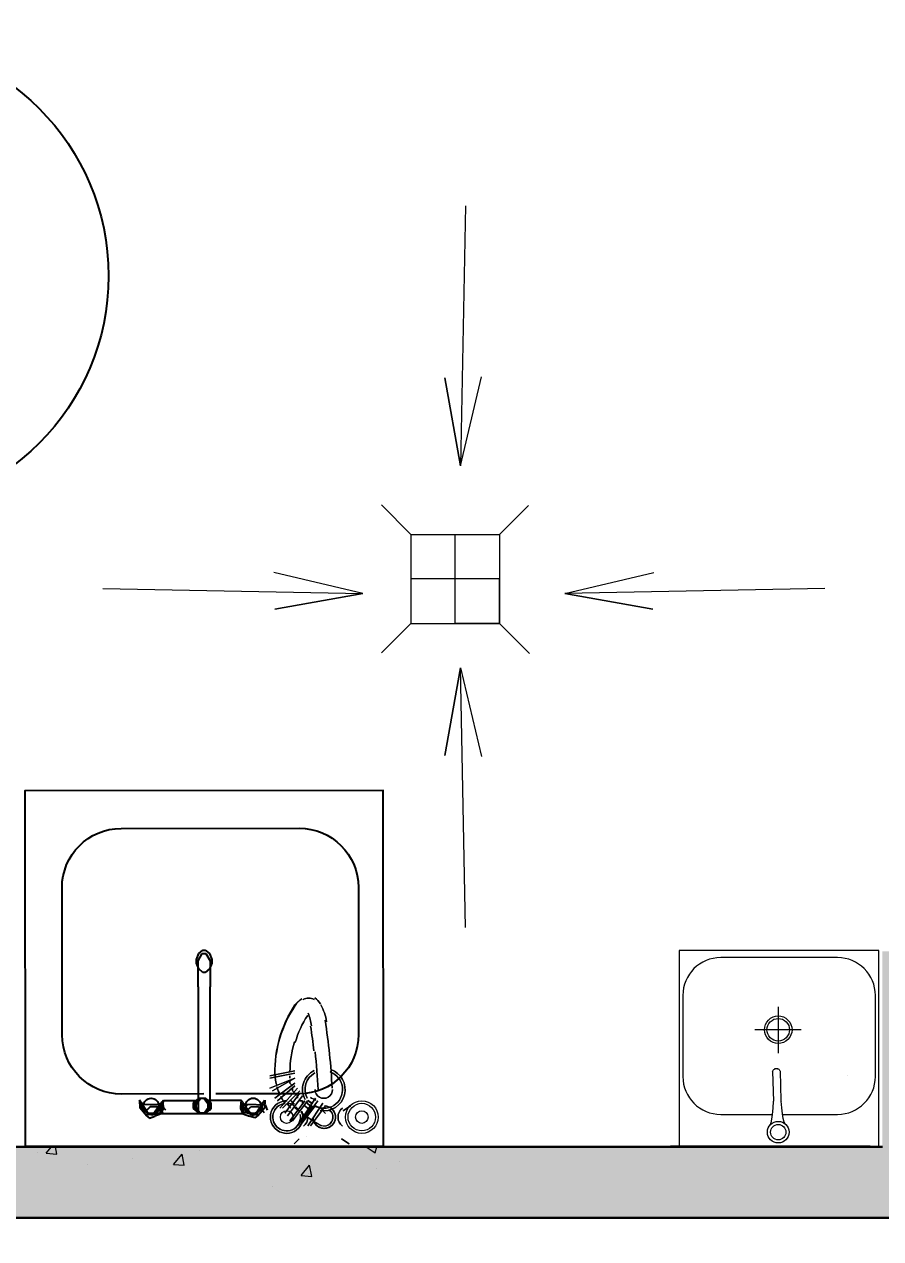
# Model space of a CAD drawing. Header units: millimetres. Extents: x -391859 to 9713180, y -178574 to 166066.
# Drawn here: x -214470 to -213024, y 115637 to 117689 of the extents above; entities that cross this region are included whole.
import ezdxf
from ezdxf import colors
from ezdxf.entities.mleader import LeaderData, LeaderLine
from ezdxf.enums import TextEntityAlignment as Align
from ezdxf.math import Vec2, Vec3

# ---------------------------------------------------------------- set-up
doc = ezdxf.new("R2010")
doc.units = ezdxf.units.MM
doc.header["$MEASUREMENT"] = 0
doc.layers.get('0').update_dxf_attribs({"lineweight": 9})
for name, color, linetype, lineweight in [('_АР ТЕКСТ', 7, 'Continuous', 25), ('АР_Маркер экспликации', 7, 'Continuous', 13), ('АР_Номер помещения', 7, 'Continuous', 25), ('АР_Отметки', 7, 'Continuous', 15), ('АР_Перегородки газоблок', 7, 'Continuous', 30), ('АР_Перегородки газоблок_Штрих', 7, 'Continuous', 5), ('АР_Помещения_площадь', 7, 'Continuous', 9), ('АР_тонкая линия', 7, 'Continuous', 0), ('ТХ_пищеблок', 7, 'Continuous', 20)]:
    doc.layers.add(name, color=color, linetype=linetype, lineweight=lineweight)
doc.layers.add('ТХ_ВК_оборуд.ТХ', color=7, linetype='Continuous')
doc.layers.add('ТХ_ВК_трапы', color=7, linetype='Continuous')
doc.styles.add('ISOCPEUR', font='isocpeur.ttf', dxfattribs={"width": 0.7})
doc.styles.get("Standard").update_dxf_attribs({"font": 'isocpeur.ttf'})

# ---------------------------------------------------------------- blocks, each defined once
blk = doc.blocks.new('*U52')
at = {"layer": 'АР_Номер помещения', "color": 7}
blk.add_circle((2520.3, -1416.1), 400, dxfattribs=at)
at = {"layer": 'АР_Помещения_площадь', "color": 7}
blk.add_line((1394.2, -2700.6), (971.9, -2700.6), dxfattribs=at)
at = {"color": 7, "style": 'ISOCPEUR', "width": 0.7, "flags": 1}
blk.add_attdef('КАТЕГОРИЯ', (-499.2, -2092.2), '', height=250, dxfattribs=at)
at = {"layer": 'АР_Номер помещения', "color": 7, "style": 'ISOCPEUR', "width": 0.7}
blk.add_attdef('НОМЕР_ПОМЕЩЕНИЯ', text='', height=300, dxfattribs=at).set_placement((2520.3, -1416.1), align=Align.MIDDLE_CENTER)
at = {"layer": 'АР_Помещения_площадь', "color": 7, "lineweight": 30, "width": 0.7, "flags": 104}
blk.add_attdef('ИМЯ_ПОМЕЩЕНИЯ', text='', height=100, dxfattribs=at).set_placement((157.6, 1217.1), align=Align.MIDDLE_CENTER)
at = {"layer": 'АР_Помещения_площадь', "color": 7, "style": 'ISOCPEUR', "width": 0.7}
blk.add_attdef('ПЛОЩАДЬ_ПОМЕЩЕНИЯ', text='', height=200, dxfattribs=at).set_placement((1399.1, -2454.1), align=Align.MIDDLE_RIGHT)
blk = doc.blocks.new('_DotSmall')
at = {"color": 0, "linetype": 'ByBlock', "const_width": 0.5}
blk.add_lwpolyline([(-0.0625, 0, 1), (0.0625, 0, 1)], format="xyb", close=True, dxfattribs=at)
blk = doc.blocks.new('Трап ТХ')
at = {"layer": 'ТХ_ВК_трапы', "lineweight": 0}
for p, q in [((305243.2, -196674.3), (305292.9, -196724.5)), ((305491.2, -196675.5), (305442.2, -196724.5)), ((305292.9, -196724.5), (305292.9, -196874.5)), ((305292.9, -196724.5), (305442.2, -196724.5)), ((305367.6, -196874.5), (305367.6, -196724.5)), ((305442.2, -196724.5), (305442.2, -196874.5)), ((305442.2, -196799.5), (305292.9, -196799.5)), ((305442.2, -196874.5), (305442.2, -196799.5)), ((305243.2, -196924.3), (305292.9, -196874.5)), ((305292.9, -196874.5), (305442.2, -196874.5)), ((305442.2, -196874.5), (305367.6, -196874.5)), ((305493.2, -196925.5), (305442.2, -196874.5))]:
    blk.add_line(p, q, dxfattribs=at)
blk = doc.blocks.new('A$C6f2de472')
at = {"layer": 'АР_тонкая линия', "ltscale": 100}
for p, q in [((54.6, -68.5), (54.6, -734.3)), ((54.6, -734.3), (9.6, -509.7)), ((9.6, -509.7), (54.6, -734.3)), ((54.6, -734.3), (103.6, -505.6))]:
    blk.add_line(p, q, dxfattribs=at)

msp = doc.modelspace()

# ---------------------------------------------------------------- hatches: boundary and pattern name
at = {"layer": 'АР_Перегородки газоблок_Штрих', "ltscale": 100}
h = msp.add_hatch(dxfattribs=at)
h.set_pattern_fill('AR-CONC', color=256, scale=30)
h.set_pattern_definition([(50, (0, 0), (215.17805, -18.82564), [22.5, -247.5]), (355, (0, 0), (-41.6254, 225.65764), [18, -198]), (100.45144, (17.93, -1.57), (173.55265, 206.832), [19.12206, -210.34263]), (46.1842, (0, 60), (320.1724, -49.65578), [33.75, -371.25]), (96.63564, (26.68, 55.86), (280.3986, 292.23558), [28.6831, -315.51413]), (351.18416, (0, 60), (280.3986, 292.2356), [27, -297]), (21, (30, 45), (179.07212, -120.78567), [22.5, -247.5]), (326, (30, 45), (72.9946, 217.54501), [18, -198]), (71.45144, (44.92, 34.93), (252.06671, 96.75935), [19.12206, -210.34263]), (37.5, (0, 0), (3.647957, 99.868156), [0, -195.6, 0, -201, 0, -198.75]), (7.5, (0, 0), (78.92086, 118.323514), [0, -114.6, 0, -191.1, 0, -75.75]), (327.5, (-66.9, 0), (160.14673, -6.766462), [0, -75, 0, -234, 0, -310.5]), (317.5, (-96.9, 0), (174.95585, 30.031495), [0, -97.5, 0, -155.4, 0, -220.5])])
h.paths.add_polyline_path([(-212900.818, 116002.265), (-212785.354, 116002.265), (-212785.354, 116122.265), (-213020.818, 116122.265), (-213020.818, 115791.954), (-217983.915, 115791.924), (-217983.915, 115671.924), (-212900.818, 115671.954)])

# ---------------------------------------------------------------- linework, layer by layer
at = {"layer": 'АР_Перегородки газоблок', "ltscale": 100}
for p, q in [((-217983.915, 115791.924), (-213020.818, 115791.954)), ((-217983.914, 115671.924), (-212900.818, 115671.954))]:
    msp.add_line(p, q, dxfattribs=at)
at = {"layer": 'АР_Перегородки газоблок_Штрих', "linetype": 'Continuous', "ltscale": 100}
for p, q in [((-213079.506, 115912.02), (-213079.506, 115912.02)), ((-214432.686, 115781.373), (-214423.815, 115791.945)), ((-214414.752, 115779.807), (-214416.991, 115791.945)), ((-214173.664, 115786.638), (-214173.664, 115786.638)), ((-213971.303, 115791.609), (-213971.303, 115791.609)), ((-213892.371, 115791.948), (-213877.505, 115781.921)), ((-213877.502, 115781.921), (-213874.138, 115791.948)), ((-214448.086, 115783.412), (-214448.086, 115783.412)), ((-214432.686, 115781.373), (-214414.754, 115779.804)), ((-214287.284, 115771.68), (-214287.284, 115771.68)), ((-214217.508, 115762.547), (-214203.045, 115779.783)), ((-214199.574, 115760.981), (-214203.043, 115779.786)), ((-213836.324, 115767.489), (-213836.324, 115767.489)), ((-214362.386, 115761.792), (-214362.386, 115761.792)), ((-214217.508, 115762.547), (-214199.576, 115760.978)), ((-214002.33, 115743.722), (-213987.867, 115760.958)), ((-213990.355, 115746.366), (-213990.355, 115746.366)), ((-213984.396, 115742.155), (-213987.865, 115760.96)), ((-213875.746, 115755.294), (-213875.746, 115755.294)), ((-214050.702, 115725.263), (-214050.702, 115725.263)), ((-214002.33, 115743.722), (-213984.398, 115742.153))]:
    msp.add_line(p, q, dxfattribs=at)
at = {"layer": 'ТХ_пищеблок', "linetype": 'ByBlock', "lineweight": -2, "ltscale": 100}
for p, q in [((-214179.063, 116108.639, 0), (-214175.072, 116118.643, 0)), ((-214176.061, 116106.642, 0), (-214169.072, 116118.648, 0)), ((-214175.072, 116118.643, 0), (-214168.077, 116124.649, 0)), ((-214169.072, 116118.648, 0), (-214163.072, 116118.653, 0)), ((-214168.077, 116124.649, 0), (-214164.077, 116124.652, 0)), ((-214164.077, 116124.652, 0), (-214157.072, 116118.658, 0)), ((-214163.072, 116118.653, 0), (-214156.061, 116106.659, 0)), ((-214157.072, 116118.658, 0), (-214153.063, 116108.662, 0)), ((-214179.058, 116102.639, 0), (-214179.063, 116108.639, 0)), ((-214175.049, 116092.643, 0), (-214179.058, 116102.639, 0)), ((-214176.023, 116062.642, 0), (-214176.061, 116106.642, 0)), ((-214153.058, 116102.662, 0), (-214157.049, 116092.658, 0)), ((-214156.061, 116106.659, 0), (-214156.023, 116062.659, 0)), ((-214153.063, 116108.662, 0), (-214153.058, 116102.662, 0)), ((-214168.044, 116086.649, 0), (-214175.049, 116092.643, 0)), ((-214164.044, 116086.652, 0), (-214168.044, 116086.649, 0)), ((-214157.049, 116092.658, 0), (-214164.044, 116086.652, 0)), ((-214176.023, 116062.642, 0), (-214175.839, 115853.671, 0)), ((-214155.839, 115853.621, 0), (-214156.023, 116062.659, 0)), ((-214259.352, 115846.826, 0), (-214275.307, 115870.856, 0)), ((-214275.307, 115870.856, 0), (-214274.331, 115857.854, 0)), ((-214259.352, 115846.826, 0), (-214275.307, 115870.856, 0)), ((-214237.313, 115867.786, 0), (-214234.307, 115870.78, 0)), ((-214237.313, 115867.786, 0), (-214234.307, 115870.78, 0)), ((-214234.307, 115870.78, 0), (-214235.313, 115867.782, 0)), ((-214234.307, 115870.78, 0), (-214235.313, 115867.782, 0)), ((-214234.415, 115870.457, 0), (-214179.299, 115870.505, 0)), ((-214175.302, 115873.67, 0), (-214184.315, 115866.687, 0)), ((-214175.302, 115873.67, 0), (-214184.315, 115866.687, 0)), ((-214174.302, 115873.669, 0), (-214181.315, 115866.682, 0)), ((-214174.302, 115873.669, 0), (-214181.315, 115866.682, 0)), ((-214179.389, 115864.456, 0), (-214172.37, 115873.649, 0)), ((-214163.302, 115873.648, 0), (-214175.302, 115873.67, 0)), ((-214163.302, 115873.648, 0), (-214175.302, 115873.67, 0)), ((-214159.335, 115864.474, 0), (-214166.37, 115873.654, 0)), ((-214157.315, 115866.637, 0), (-214164.302, 115873.65, 0)), ((-214157.315, 115866.637, 0), (-214164.302, 115873.65, 0)), ((-214154.315, 115866.632, 0), (-214163.302, 115873.648, 0)), ((-214154.315, 115866.632, 0), (-214163.302, 115873.648, 0)), ((-214104.182, 115870.571, 0), (-214159.299, 115870.523, 0)), ((-214104.291, 115870.894, 0), (-214103.28, 115867.898, 0)), ((-214101.28, 115867.905, 0), (-214104.291, 115870.894, 0)), ((-214104.291, 115870.894, 0), (-214103.28, 115867.898, 0)), ((-214101.28, 115867.905, 0), (-214104.291, 115870.894, 0)), ((-214079.205, 115846.985, 0), (-214063.292, 115871.042, 0)), ((-214079.205, 115846.985, 0), (-214063.292, 115871.042, 0)), ((-214063.292, 115871.042, 0), (-214064.245, 115858.039, 0)), ((-214263.355, 115844.834, 0), (-214274.331, 115857.854, 0)), ((-214263.355, 115844.834, 0), (-214274.331, 115857.854, 0)), ((-214268.83, 115862.949, 0), (-214271.847, 115853.954, 0)), ((-214268.83, 115862.949, 0), (-214271.847, 115853.954, 0)), ((-214270.333, 115856.847, 0), (-214270.315, 115866.847, 0)), ((-214270.333, 115856.847, 0), (-214270.315, 115866.847, 0)), ((-214270.333, 115856.847, 0), (-214260.35, 115847.828, 0)), ((-214270.333, 115856.847, 0), (-214260.35, 115847.828, 0)), ((-214238.828, 115863.893, 0), (-214268.83, 115862.949, 0)), ((-214238.828, 115863.893, 0), (-214268.83, 115862.949, 0)), ((-214256.836, 115859.926, 0), (-214266.854, 115849.945, 0)), ((-214256.836, 115859.926, 0), (-214266.854, 115849.945, 0)), ((-214263.355, 115844.834, 0), (-214261.35, 115847.83, 0)), ((-214263.355, 115844.834, 0), (-214261.35, 115847.83, 0)), ((-214261.35, 115847.83, 0), (-214259.352, 115846.826, 0)), ((-214261.35, 115847.83, 0), (-214259.352, 115846.826, 0)), ((-214260.35, 115847.828, 0), (-214248.35, 115847.806, 0)), ((-214260.35, 115847.828, 0), (-214248.35, 115847.806, 0)), ((-214244.836, 115859.904, 0), (-214256.836, 115859.926, 0)), ((-214244.836, 115859.904, 0), (-214256.836, 115859.926, 0)), ((-214252.354, 115845.813, 0), (-214251.35, 115847.812, 0)), ((-214252.354, 115845.813, 0), (-214251.35, 115847.812, 0)), ((-214237.313, 115867.786, 0), (-214251.35, 115847.812, 0)), ((-214237.313, 115867.786, 0), (-214251.35, 115847.812, 0)), ((-214251.35, 115847.812, 0), (-214240.346, 115849.791, 0)), ((-214251.35, 115847.812, 0), (-214240.346, 115849.791, 0)), ((-214238.35, 115847.787, 0), (-214249.357, 115843.808, 0)), ((-214238.35, 115847.787, 0), (-214249.357, 115843.808, 0)), ((-214248.35, 115847.806, 0), (-214238.333, 115856.787, 0)), ((-214248.35, 115847.806, 0), (-214238.333, 115856.787, 0)), ((-214234.854, 115849.885, 0), (-214244.836, 115859.904, 0)), ((-214234.854, 115849.885, 0), (-214244.836, 115859.904, 0)), ((-214240.346, 115849.791, 0), (-214235.329, 115858.782, 0)), ((-214240.346, 115849.791, 0), (-214235.329, 115858.782, 0)), ((-214230.847, 115853.878, 0), (-214238.828, 115863.893, 0)), ((-214230.847, 115853.878, 0), (-214238.828, 115863.893, 0)), ((-214238.35, 115847.787, 0), (-214234.333, 115856.78, 0)), ((-214238.35, 115847.787, 0), (-214234.333, 115856.78, 0)), ((-214100.208, 115847.909, 0), (-214238.35, 115847.787, 0)), ((-214238.333, 115856.787, 0), (-214238.315, 115866.787, 0)), ((-214238.333, 115856.787, 0), (-214238.315, 115866.787, 0)), ((-214235.329, 115858.782, 0), (-214237.313, 115867.786, 0)), ((-214235.329, 115858.782, 0), (-214237.313, 115867.786, 0)), ((-214234.333, 115856.78, 0), (-214235.313, 115867.782, 0)), ((-214234.333, 115856.78, 0), (-214235.313, 115867.782, 0)), ((-214184.315, 115866.687, 0), (-214184.333, 115856.687, 0)), ((-214184.315, 115866.687, 0), (-214184.333, 115856.687, 0)), ((-214184.333, 115856.687, 0), (-214175.346, 115849.671, 0)), ((-214184.333, 115856.687, 0), (-214175.346, 115849.671, 0)), ((-214181.315, 115866.682, 0), (-214181.335, 115855.682, 0)), ((-214181.315, 115866.682, 0), (-214181.335, 115855.682, 0)), ((-214181.335, 115855.682, 0), (-214174.348, 115848.669, 0)), ((-214181.335, 115855.682, 0), (-214174.348, 115848.669, 0)), ((-214179.384, 115858.623, 0), (-214179.389, 115864.456, 0)), ((-214179.33, 115858.678, 0), (-214172.348, 115848.665, 0)), ((-214179.33, 115858.678, 0), (-214172.348, 115848.665, 0)), ((-214175.346, 115849.671, 0), (-214163.346, 115849.648, 0)), ((-214175.346, 115849.671, 0), (-214163.346, 115849.648, 0)), ((-214174.348, 115848.669, 0), (-214164.348, 115848.65, 0)), ((-214174.348, 115848.669, 0), (-214164.348, 115848.65, 0)), ((-214166.348, 115848.654, 0), (-214159.33, 115858.641, 0)), ((-214166.348, 115848.654, 0), (-214159.33, 115858.641, 0)), ((-214164.348, 115848.65, 0), (-214157.335, 115855.637, 0)), ((-214164.348, 115848.65, 0), (-214157.335, 115855.637, 0)), ((-214163.346, 115849.648, 0), (-214154.333, 115856.632, 0)), ((-214163.346, 115849.648, 0), (-214154.333, 115856.632, 0)), ((-214159.33, 115858.641, 0), (-214159.335, 115864.474, 0)), ((-214157.335, 115855.637, 0), (-214157.315, 115866.637, 0)), ((-214157.335, 115855.637, 0), (-214157.315, 115866.637, 0)), ((-214154.333, 115856.632, 0), (-214154.315, 115866.632, 0)), ((-214154.333, 115856.632, 0), (-214154.315, 115866.632, 0)), ((-214104.241, 115856.894, 0), (-214103.28, 115867.898, 0)), ((-214104.241, 115856.894, 0), (-214103.28, 115867.898, 0)), ((-214100.208, 115847.909, 0), (-214104.241, 115856.894, 0)), ((-214100.208, 115847.909, 0), (-214104.241, 115856.894, 0)), ((-214103.248, 115858.898, 0), (-214101.28, 115867.905, 0)), ((-214103.248, 115858.898, 0), (-214101.28, 115867.905, 0)), ((-214098.215, 115849.916, 0), (-214103.248, 115858.898, 0)), ((-214098.215, 115849.916, 0), (-214103.248, 115858.898, 0)), ((-214101.28, 115867.905, 0), (-214087.208, 115847.956, 0)), ((-214101.28, 115867.905, 0), (-214087.208, 115847.956, 0)), ((-214100.831, 115853.992, 0), (-214092.867, 115864.021, 0)), ((-214100.831, 115853.992, 0), (-214092.867, 115864.021, 0)), ((-214100.241, 115856.909, 0), (-214100.277, 115866.909, 0)), ((-214100.241, 115856.909, 0), (-214100.277, 115866.909, 0)), ((-214090.208, 115847.945, 0), (-214100.241, 115856.909, 0)), ((-214090.208, 115847.945, 0), (-214100.241, 115856.909, 0)), ((-214100.208, 115847.909, 0), (-214089.194, 115843.949, 0)), ((-214100.208, 115847.909, 0), (-214089.194, 115843.949, 0)), ((-214087.208, 115847.956, 0), (-214098.215, 115849.916, 0)), ((-214087.208, 115847.956, 0), (-214098.215, 115849.916, 0)), ((-214096.817, 115850.007, 0), (-214086.853, 115860.043, 0)), ((-214096.817, 115850.007, 0), (-214086.853, 115860.043, 0)), ((-214092.867, 115864.021, 0), (-214062.864, 115863.13, 0)), ((-214092.867, 115864.021, 0), (-214062.864, 115863.13, 0)), ((-214078.208, 115847.988, 0), (-214090.208, 115847.945, 0)), ((-214078.208, 115847.988, 0), (-214090.208, 115847.945, 0)), ((-214086.201, 115845.96, 0), (-214087.208, 115847.956, 0)), ((-214086.201, 115845.96, 0), (-214087.208, 115847.956, 0)), ((-214086.853, 115860.043, 0), (-214074.853, 115860.086, 0)), ((-214086.853, 115860.043, 0), (-214074.853, 115860.086, 0)), ((-214077.208, 115847.992, 0), (-214079.205, 115846.985, 0)), ((-214077.208, 115847.992, 0), (-214079.205, 115846.985, 0)), ((-214068.241, 115857.025, 0), (-214078.208, 115847.988, 0)), ((-214068.241, 115857.025, 0), (-214078.208, 115847.988, 0)), ((-214075.197, 115844.999, 0), (-214077.208, 115847.992, 0)), ((-214075.197, 115844.999, 0), (-214077.208, 115847.992, 0)), ((-214075.197, 115844.999, 0), (-214064.245, 115858.039, 0)), ((-214075.197, 115844.999, 0), (-214064.245, 115858.039, 0)), ((-214074.853, 115860.086, 0), (-214064.817, 115850.123, 0)), ((-214074.853, 115860.086, 0), (-214064.817, 115850.123, 0)), ((-214068.241, 115857.025, 0), (-214068.277, 115867.024, 0)), ((-214068.241, 115857.025, 0), (-214068.277, 115867.024, 0)), ((-214062.864, 115863.13, 0), (-214059.831, 115854.141, 0)), ((-214062.864, 115863.13, 0), (-214059.831, 115854.141, 0)), ((-214263.355, 115844.834, 0), (-214258.363, 115840.825, 0)), ((-214263.355, 115844.834, 0), (-214258.363, 115840.825, 0)), ((-214252.354, 115845.813, 0), (-214259.352, 115846.826, 0)), ((-214252.354, 115845.813, 0), (-214259.352, 115846.826, 0)), ((-214258.363, 115840.825, 0), (-214249.357, 115843.808, 0)), ((-214258.363, 115840.825, 0), (-214249.357, 115843.808, 0)), ((-214080.183, 115840.981, 0), (-214089.194, 115843.949, 0)), ((-214080.183, 115840.981, 0), (-214089.194, 115843.949, 0)), ((-214086.201, 115845.96, 0), (-214079.205, 115846.985, 0)), ((-214086.201, 115845.96, 0), (-214079.205, 115846.985, 0)), ((-214075.197, 115844.999, 0), (-214080.183, 115840.981, 0)), ((-214075.197, 115844.999, 0), (-214080.183, 115840.981, 0))]:
    msp.add_line(p, q, dxfattribs=at)
at = {"layer": 'ТХ_пищеблок'}
for p, q in [((-213026.76, 116123.954), (-213363.76, 116123.954)), ((-213363.76, 116123.954), (-213363.76, 115791.954)), ((-213026.76, 115791.954), (-213026.76, 116123.954)), ((-213096.76, 116111.954), (-213293.76, 116111.954)), ((-213357.76, 116047.954), (-213357.76, 115910.954)), ((-213032.76, 115910.954), (-213032.76, 116047.954)), ((-213196.82, 116028.817), (-213196.739, 115950.506)), ((-213158.092, 115990.038), (-213236.405, 115989.957)), ((-213206.27, 115919.554), (-213206.006, 115920.526)), ((-213206.27, 115919.554), (-213206.006, 115920.526)), ((-213206.27, 115919.554), (-213204.94, 115869.166)), ((-213206.27, 115919.554), (-213204.94, 115869.166)), ((-213206.006, 115920.526), (-213205.557, 115921.444)), ((-213205.562, 115921.443), (-213204.91, 115922.32)), ((-213204.91, 115922.32), (-213204.139, 115923.044)), ((-213204.91, 115922.32), (-213204.139, 115923.044)), ((-213204.139, 115923.044), (-213203.239, 115923.639)), ((-213204.139, 115923.044), (-213203.239, 115923.639)), ((-213203.408, 115923.771), (-213202.876, 115924.123)), ((-213203.239, 115923.64), (-213202.219, 115924.097)), ((-213203.239, 115923.64), (-213202.219, 115924.097)), ((-213202.876, 115924.123), (-213202.112, 115924.465)), ((-213202.602, 115924.132), (-213201.539, 115924.417)), ((-213202.602, 115924.132), (-213201.539, 115924.417)), ((-213202.112, 115924.465), (-213201.293, 115924.684)), ((-213201.539, 115924.417), (-213200.437, 115924.534)), ((-213201.539, 115924.417), (-213200.437, 115924.534)), ((-213201.293, 115924.684), (-213200.444, 115924.775)), ((-213200.444, 115924.775), (-213199.592, 115924.733)), ((-213200.437, 115924.534), (-213199.331, 115924.48)), ((-213200.437, 115924.534), (-213199.331, 115924.48)), ((-213199.592, 115924.733), (-213198.761, 115924.561)), ((-213199.331, 115924.48), (-213198.253, 115924.256)), ((-213199.331, 115924.48), (-213198.253, 115924.256)), ((-213198.761, 115924.561), (-213197.978, 115924.263)), ((-213197.978, 115924.263), (-213197.428, 115923.942)), ((-213197.869, 115924.221), (-213196.824, 115923.823)), ((-213197.869, 115924.221), (-213196.824, 115923.823)), ((-213196.824, 115923.822), (-213195.892, 115923.28)), ((-213196.824, 115923.822), (-213195.892, 115923.28)), ((-213195.892, 115923.28), (-213195.081, 115922.601)), ((-213195.892, 115923.28), (-213195.081, 115922.601)), ((-213195.081, 115922.601), (-213194.38, 115921.763)), ((-213194.385, 115921.763), (-213193.884, 115920.872)), ((-213194.385, 115921.763), (-213193.884, 115920.872)), ((-213193.884, 115920.872), (-213193.565, 115919.917)), ((-213193.884, 115920.872), (-213193.565, 115919.917)), ((-213193.565, 115919.917), (-213192.143, 115870.531)), ((-213205.496, 115857.756), (-213204.94, 115869.166)), ((-213192.156, 115870.591), (-213192.143, 115870.531)), ((-213192.143, 115870.531), (-213192.016, 115869.538)), ((-213192.143, 115870.531), (-213192.016, 115869.538)), ((-213190.809, 115858.176), (-213192.016, 115869.535)), ((-213206.486, 115846.768), (-213205.496, 115857.756)), ((-213189.512, 115847.857), (-213190.809, 115858.176)), ((-213188.166, 115839.987), (-213189.522, 115847.933)), ((-213293.76, 115846.954), (-213206.474, 115846.954)), ((-213209.812, 115829.643), (-213208.476, 115833.034)), ((-213208.503, 115832.891), (-213207.381, 115838.834)), ((-213207.381, 115838.834), (-213206.481, 115846.844)), ((-213189.355, 115846.954), (-213096.76, 115846.954)), ((-213186.707, 115834.118), (-213188.166, 115839.987)), ((-213185.215, 115830.95), (-213186.742, 115834.259)), ((-213185.215, 115830.95), (-213186.742, 115834.259)), ((-213378.761, 115793.697), (-213041.761, 115793.697))]:
    msp.add_line(p, q, dxfattribs=at)
at = {"layer": 'ТХ_пищеблок', "linetype": 'ByBlock', "lineweight": -2, "ltscale": 100, "elevation": 0}
msp.add_lwpolyline([(-214468.293, 115793.561), (-213863.293, 115794.093), (-213863.821, 116394.092), (-214468.821, 116393.561), (-214468.293, 115793.561)], dxfattribs=at)
msp.add_lwpolyline([(-214166.373, 115881.555), (-214305.57, 115881.432, -0.41421356), (-214405.658, 115981.344), (-214405.877, 116230.162, -0.41421356), (-214305.965, 116330.25), (-214005.712, 116330.514, -0.41421356), (-213905.624, 116230.602), (-213905.405, 115981.784, -0.41421356), (-214005.317, 115881.696), (-214146.373, 115881.572)], format="xyb", dxfattribs=at)
at = {"layer": 'ТХ_пищеблок', "lineweight": 0, "elevation": 0}
for points in [[(-214012.724, 116032.032, -0.09840242), (-214000.902, 116042.335, 0.09840242), (-214012.173, 116030.938, 0.15388515), (-214046.462, 115915.063, -0.15388515), (-214012.724, 116032.032)], [(-213972.598, 115829.697, -0.01635872), (-213992.218, 115842.653, 0.01635872), (-213971.248, 115829.981, 1.00010927), (-213955.187, 115854.856, -1.00010927), (-213972.598, 115829.697)]]:
    msp.add_lwpolyline(points, format="xyb", dxfattribs=at)
for points in [[(-213979.969, 116040.942, 0.2632025), (-213998.717, 116040.976, -0.2632025)], [(-213969.647, 116033.661, 0.12844582), (-213979.303, 116043.647, -0.12844582)], [(-213991.105, 116014.126, 0.08656164), (-214012.045, 115968.544, -0.08656164)], [(-213984.647, 115996.833, 0.04864184), (-213990.402, 116017.837, -0.04864184)], [(-213959.159, 116003.615, 0.07679291), (-213968.933, 116032.328, -0.07679291)], [(-213980.809, 115954.256, 0.02168797), (-213986.453, 115995.946, -0.02168797)], [(-213950.042, 115891.512, 0.03015253), (-213961.852, 116005.91, -0.03015253)], [(-214013.552, 115969.563, 0.07349664), (-214021.109, 115918.793, -0.07349664)], [(-213973.583, 115888.989, 0.00853105), (-213978.437, 115952.596, -0.00853105)], [(-214046.329, 115913.107, 0.04370781), (-214043.993, 115897.426, -0.04370781)], [(-213980.028, 115921.179, 0.42310274), (-213995.675, 115872.009, -0.42310274)], [(-213978.82, 115917.043, 0.41377937), (-213992.065, 115874.202, -0.41377937)], [(-213980.857, 115862.11, 1.10870739), (-213952.974, 115918.767, -1.10870739)], [(-213969.959, 115853.523, 0.92184374), (-213952.35, 115923.008, -0.92184374)], [(-214043.026, 115893.723, 0.0388219), (-214038.151, 115880.551, -0.0388219)], [(-213978.797, 115888.989, 1.00004927), (-213949.178, 115888.989, -1.00004927)], [(-214025.537, 115869.902, 3.34951428), (-214001.028, 115852.333, -3.34951428)], [(-214036.454, 115877.061, 0.03044554), (-214030.86, 115867.617, -0.03044554)], [(-214020.613, 115871.493, 0.02007072), (-214013.458, 115864.419, -0.02007072)], [(-213993.417, 115868.317, 0.07123573), (-213986.425, 115860.882, -0.07123573)], [(-213990.331, 115871.295, 0.07580068), (-213983.871, 115864.255, -0.07580068)], [(-213986.66, 115875.487, 0.07149662), (-213977.298, 115871.301, -0.07149662)], [(-214029.242, 115865.554, 2.57340025), (-214003.868, 115847.013, -2.57340025)], [(-214026.277, 115865.562, 0.02104874), (-214019.684, 115857.387, -0.02104874)], [(-214014.438, 115862.212, 0.12112211), (-214025.006, 115865.635, -0.12112211)], [(-214013.409, 115858.89, 0.00686651), (-214005.988, 115852.915, -0.00686651)], [(-214005.314, 115851.637, 0.11157132), (-214011.346, 115859.924, -0.11157132)], [(-214002.979, 115850.584, 0.00687827), (-213995.282, 115844.851, -0.00687827)], [(-213981.014, 115835.656, 1.87914847), (-213962.798, 115861.451, -1.87914847)], [(-213980.101, 115833.623, 1.63957321), (-213960.569, 115861.289, -1.63957321)], [(-213932.257, 115857.709, 0.50296208), (-213932.257, 115827.145, -0.50296208)], [(-213998.407, 115827.137, 0.23260256), (-213990.72, 115842.082, -0.23260256)], [(-213982.152, 115840.426, 0.03991135), (-213981.598, 115837.455, -0.03991135)]]:
    msp.add_lwpolyline(points, format="xyb", close=True, dxfattribs=at)
for points in [[(-214012.646, 115920.723), (-214054.958, 115912.26)], [(-214054.958, 115908.029), (-214012.646, 115916.492)], [(-214021.108, 115912.26), (-214021.108, 115908.029)], [(-214012.646, 115908.029), (-214054.958, 115891.104), (-214012.646, 115908.029), (-214050.727, 115886.873)], [(-214012.646, 115899.567), (-214046.495, 115874.18)], [(-214042.264, 115869.949), (-214012.646, 115895.336)], [(-214008.415, 115891.104), (-214038.033, 115857.255)], [(-214021.108, 115903.798), (-214021.108, 115899.567), (-214016.877, 115895.336), (-214021.108, 115899.567)], [(-214016.877, 115891.104), (-214016.877, 115886.873), (-214012.646, 115882.642), (-214008.415, 115878.411), (-214008.415, 115874.18), (-214008.415, 115878.411), (-214012.646, 115882.642), (-214016.877, 115886.873)], [(-214033.802, 115857.255), (-214004.183, 115886.873)], [(-214004.183, 115882.642), (-214029.571, 115848.793)], [(-214025.339, 115844.561), (-213999.952, 115878.411)], [(-213995.721, 115869.949), (-214021.108, 115836.099)], [(-214016.877, 115836.099), (-213991.49, 115869.949)], [(-214004.183, 115869.949), (-213999.952, 115869.949), (-213999.952, 115865.717), (-213999.952, 115869.949)], [(-213978.025, 115874.157), (-214003.412, 115836.076)], [(-213999.181, 115836.076), (-213973.794, 115869.926)], [(-213990.719, 115869.926), (-213982.257, 115865.694)], [(-213983.028, 115861.486), (-214008.415, 115827.637)], [(-214004.183, 115827.637), (-213978.796, 115861.486)], [(-213995.721, 115861.486), (-213991.49, 115857.255), (-213987.259, 115857.255), (-213991.49, 115857.255)], [(-213965.332, 115865.694), (-213990.719, 115827.614)], [(-213986.488, 115827.614), (-213961.101, 115861.463)], [(-213969.563, 115857.232), (-213961.101, 115848.77), (-213969.563, 115857.232), (-213978.025, 115861.463)], [(-213931.482, 115853.001), (-213918.789, 115861.463)], [(-214005.764, 115805.527), (-214014.227, 115797.065)], [(-213933.834, 115805.527), (-213921.141, 115797.065)]]:
    msp.add_lwpolyline(points, close=True, dxfattribs=at)
for points in [[(-214054.958, 115912.26), (-214054.958, 115912.26)], [(-214054.958, 115912.26), (-214054.958, 115912.26)], [(-214012.646, 115916.492), (-214012.646, 115916.492)], [(-214012.646, 115916.492), (-214012.646, 115916.492)], [(-214050.727, 115891.104), (-214050.727, 115891.104)], [(-214050.727, 115891.104), (-214050.727, 115891.104)], [(-214012.646, 115908.029), (-214012.646, 115908.029)], [(-214012.646, 115908.029), (-214012.646, 115908.029)], [(-214012.646, 115899.567), (-214012.646, 115899.567)], [(-214012.646, 115899.567), (-214012.646, 115899.567)], [(-214046.495, 115869.949), (-214046.495, 115869.949)], [(-214046.495, 115869.949), (-214046.495, 115869.949)], [(-214041.493, 115874.157), (-214041.493, 115874.157)], [(-214041.493, 115874.157), (-214041.493, 115874.157)], [(-214008.415, 115886.873), (-214008.415, 115886.873)], [(-214008.415, 115886.873), (-214008.415, 115886.873)], [(-213999.952, 115878.411), (-213999.952, 115878.411)], [(-213999.952, 115878.411), (-213999.952, 115878.411)], [(-213991.49, 115869.949), (-213991.49, 115869.949)], [(-213991.49, 115869.949), (-213991.49, 115869.949)], [(-213973.794, 115869.926), (-213973.794, 115869.926)], [(-213973.794, 115869.926), (-213973.794, 115869.926)], [(-214033.031, 115861.463), (-214033.031, 115861.463)], [(-214033.031, 115861.463), (-214033.031, 115861.463)], [(-214020.337, 115853.001), (-214020.337, 115853.001)], [(-214020.337, 115853.001), (-214020.337, 115853.001)], [(-213983.028, 115861.486), (-213983.028, 115861.486)], [(-213983.028, 115861.486), (-213983.028, 115861.486)], [(-213965.332, 115861.463), (-213965.332, 115861.463)], [(-213965.332, 115861.463), (-213965.332, 115861.463)], [(-214011.875, 115844.539), (-214011.875, 115844.539)], [(-214011.875, 115844.539), (-214011.875, 115844.539)], [(-213999.181, 115836.076), (-213999.181, 115836.076)], [(-213999.181, 115836.076), (-213999.181, 115836.076)], [(-213993.071, 115809.758), (-213993.071, 115809.758)], [(-213993.071, 115809.758), (-213993.071, 115809.758)]]:
    msp.add_lwpolyline(points, dxfattribs=at)
at = {"layer": 'ТХ_пищеблок', "linetype": 'ByBlock', "lineweight": -2, "ltscale": 100}
for centre in [(-214255.325, 115861.319, 0), (-214255.325, 115861.319, 0), (-214083.257, 115861.47, 0), (-214083.257, 115861.47, 0)]:
    msp.add_circle(centre, 13, dxfattribs=at)
at = {"layer": 'ТХ_пищеблок', "lineweight": 0}
for centre, radius in [((-213899.751, 115842.424, 0), 27.504), ((-213899.751, 115842.424, 0), 27.504), ((-214026.687, 115842.428, 0), 10.583), ((-214026.687, 115842.428, 0), 10.583), ((-213899.747, 115842.421, 0), 23.27), ((-213899.747, 115842.421, 0), 23.27), ((-213899.752, 115842.428, 0), 10.583), ((-213899.752, 115842.428, 0), 10.583)]:
    msp.add_circle(centre, radius, dxfattribs=at)
at = {"layer": 'ТХ_пищеблок'}
for radius in [18.254, 13]:
    msp.add_circle((-213196.76, 115816.954), radius, dxfattribs=at)
for centre, start, end in [((-213293.76, 116047.954), 90, 180), ((-213096.76, 116047.954), 0, 90), ((-213293.76, 115910.954), 180, 270), ((-213096.76, 115910.954), 270, 0)]:
    msp.add_arc(centre, 64, start, end, dxfattribs=at)
for major_axis in [(16.452, -16.452), (13.466, -13.466)]:
    msp.add_ellipse((-213196.78, 115989.998), major_axis=major_axis, ratio=1, start_param=4.71238898, end_param=10.99557429, dxfattribs=at)

# ---------------------------------------------------------------- block references
at = {"layer": 'АР_Маркер экспликации'}
ref = msp.add_blockref('*U52', (-217247.641, 118679.838), dxfattribs=at)
ref.add_attrib('НОМЕР_ПОМЕЩЕНИЯ', '153', dxfattribs={"layer": 'АР_Номер помещения', "color": 7, "height": 300, "style": 'ISOCPEUR', "width": 0.7}).set_placement((-214727.324, 117263.772), align=Align.MIDDLE_CENTER)
ref.add_attrib('ПЛОЩАДЬ_ПОМЕЩЕНИЯ', '15.96', dxfattribs={"layer": 'АР_Помещения_площадь', "color": 7, "height": 200, "style": 'ISOCPEUR', "width": 0.7}).set_placement((-215848.521, 116225.741), align=Align.MIDDLE_RIGHT)
at = {"layer": 'АР_тонкая линия', "ltscale": 100, "yscale": 0.6594720959017201, "zscale": 0.6594720959017201}
for p, xscale, rotation in [((-213759.743, 117427.778), 0.6594720959017201, 358.9068246524693), ((-214382.979, 116700.459), 0.6594720959017201, 88.90682465246924), ((-213072.114, 116700.459), -0.6594720959017201, 271.0931753475307), ((-213759.743, 116116.913), -0.6594720959017201, 181.0931753475307)]:
    msp.add_blockref('A$C6f2de472', p, dxfattribs=dict(at, xscale=xscale, rotation=rotation))
at = {"layer": 'ТХ_ВК_оборуд.ТХ'}
msp.add_blockref('Трап ТХ', (-519109.682, 313551.102), dxfattribs=at)

# ---------------------------------------------------------------- leaders
at = {"layer": '_АР ТЕКСТ'}
ml = msp.add_multileader_mtext('Standard', dxfattribs=at)
ml.set_content('{\\W0.8;-2,550}', color=256, style='ISOCPEUR')
ml.set_leader_properties(color=256, linetype='Continuous', lineweight=-1)
ml.set_arrow_properties(name='DOTSMALL')
ml.build(insert=Vec2(0, 0))
ml.multileader.update_dxf_attribs({"has_text_frame": 1, "text_left_attachment_type": 4, "text_right_attachment_type": 4, "dogleg_length": 100, "arrow_head_size": 180})
ctx = ml.context
ctx.base_point, ctx.char_height, ctx.arrow_head_size, ctx.landing_gap_size, ctx.plane_origin = Vec3(-302775.822, 123943.264, -1.962), 250, 180, 50, Vec3(-302295.489, 121699.245, -1.962)
ctx.left_attachment, ctx.right_attachment = 4, 4
notes = []
notes.append((ctx, [(0, (0, 0, 0), (0, 0), (1, 0), 1, [])]))
ctx.mtext.insert, ctx.mtext.width, ctx.mtext.defined_height, ctx.mtext.line_spacing_style, ctx.mtext.flow_direction = Vec3(-302725.822, 124276.597, -1.962), 801.08641, 330.71, 2, 5
ml = msp.add_multileader_mtext('Standard', dxfattribs=at)
ml.set_content('{\\W0.8;-2,550}', color=256, style='ISOCPEUR')
ml.set_leader_properties(color=256, linetype='Continuous', lineweight=-1)
ml.set_arrow_properties(name='DOTSMALL')
ml.build(insert=Vec2(0, 0))
ml.multileader.update_dxf_attribs({"has_text_frame": 1, "text_left_attachment_type": 4, "text_right_attachment_type": 4, "dogleg_length": 100, "arrow_head_size": 180})
ctx = ml.context
ctx.base_point, ctx.char_height, ctx.arrow_head_size, ctx.landing_gap_size, ctx.plane_origin = Vec3(-314736.015, 120073.276, -1.962), 250, 180, 50, Vec3(-314255.682, 117829.258, -1.962)
ctx.left_attachment, ctx.right_attachment = 4, 4
notes.append((ctx, [(0, (0, 0, 0), (0, 0), (1, 0), 1, [])]))
ctx.mtext.insert, ctx.mtext.width, ctx.mtext.defined_height, ctx.mtext.line_spacing_style, ctx.mtext.flow_direction = Vec3(-314686.015, 120406.61, -1.962), 801.08641, 330.71, 2, 5
at = {"layer": 'АР_Отметки'}
ml = msp.add_multileader_mtext('Standard', dxfattribs=at)
ml.set_content('{\\W0.8;-2,250}', color=256, style='ISOCPEUR')
ml.set_leader_properties(color=256, linetype='Continuous', lineweight=-1)
ml.set_arrow_properties(name='DOTSMALL')
ml.build(insert=Vec2(0, 0))
ml.multileader.update_dxf_attribs({"has_text_frame": 1, "text_left_attachment_type": 4, "text_right_attachment_type": 4, "dogleg_length": 100, "arrow_head_size": 180})
ctx = ml.context
ctx.base_point, ctx.char_height, ctx.arrow_head_size, ctx.landing_gap_size, ctx.plane_origin = Vec3(-296774.143, 128156.954), 250, 180, 50, Vec3(-296855.536, 126878.835)
ctx.left_attachment, ctx.right_attachment = 4, 4
notes.append((ctx, [(0, (0, 0, 0), (0, 0), (1, 0), 1, [])]))
ctx.mtext.insert, ctx.mtext.width, ctx.mtext.defined_height, ctx.mtext.line_spacing_style, ctx.mtext.flow_direction = Vec3(-296724.143, 128490.288), 769.98896, 343.888, 2, 5
ml = msp.add_multileader_mtext('Standard', dxfattribs=at)
ml.set_content('{\\W0.8;-2,250}', color=256, style='ISOCPEUR')
ml.set_leader_properties(color=256, linetype='Continuous', lineweight=-1)
ml.set_arrow_properties(name='DOTSMALL')
ml.build(insert=Vec2(0, 0))
ml.multileader.update_dxf_attribs({"has_text_frame": 1, "text_left_attachment_type": 4, "text_right_attachment_type": 4, "dogleg_length": 100, "arrow_head_size": 180})
ctx = ml.context
ctx.base_point, ctx.char_height, ctx.arrow_head_size, ctx.landing_gap_size, ctx.plane_origin = Vec3(-298305.796, 120267.042, 0), 250, 180, 50, Vec3(-302964.305, 116414.735, 0)
ctx.left_attachment, ctx.right_attachment = 4, 4
notes.append((ctx, [(0, (0, 0, 0), (0, 0), (1, 0), 1, [])]))
ctx.mtext.insert, ctx.mtext.width, ctx.mtext.defined_height, ctx.mtext.line_spacing_style, ctx.mtext.flow_direction = Vec3(-298255.796, 120600.375, 0), 769.98896, 343.888, 2, 5
ml = msp.add_multileader_mtext('Standard', dxfattribs=at)
ml.set_content('{\\W0.8;-2,250}', color=256, style='ISOCPEUR')
ml.set_leader_properties(color=256, linetype='Continuous', lineweight=-1)
ml.set_arrow_properties(name='DOTSMALL')
ml.build(insert=Vec2(0, 0))
ml.multileader.update_dxf_attribs({"has_text_frame": 1, "text_left_attachment_type": 4, "text_right_attachment_type": 4, "dogleg_length": 100, "arrow_head_size": 180})
ctx = ml.context
ctx.base_point, ctx.char_height, ctx.arrow_head_size, ctx.landing_gap_size, ctx.plane_origin = Vec3(-335903.247, 116985.857, 0), 250, 180, 50, Vec3(-337173.964, 115928.763, 0)
ctx.left_attachment, ctx.right_attachment = 4, 4
notes.append((ctx, [(0, (0, 0, 0), (0, 0), (1, 0), 1, [])]))
ctx.mtext.insert, ctx.mtext.width, ctx.mtext.defined_height, ctx.mtext.line_spacing_style, ctx.mtext.flow_direction = Vec3(-335853.247, 117319.19, 0), 769.98896, 343.888, 2, 5
for ctx, leaders in notes:
    for number, flags, end, landing, length, lines in leaders:
        leader = LeaderData()
        leader.index, (leader.has_last_leader_line, leader.has_dogleg_vector, leader.attachment_direction) = number, flags
        leader.last_leader_point, leader.dogleg_vector, leader.dogleg_length = Vec3(end), Vec3(landing), length
        for number, points, colour, breaks in lines:
            line = LeaderLine()
            line.index, line.vertices, line.color, line.breaks = number, Vec3.list(points), colors.encode_raw_color(colour), breaks
            leader.lines.append(line)
        ctx.leaders.append(leader)

doc.saveas('drawing.dxf')
